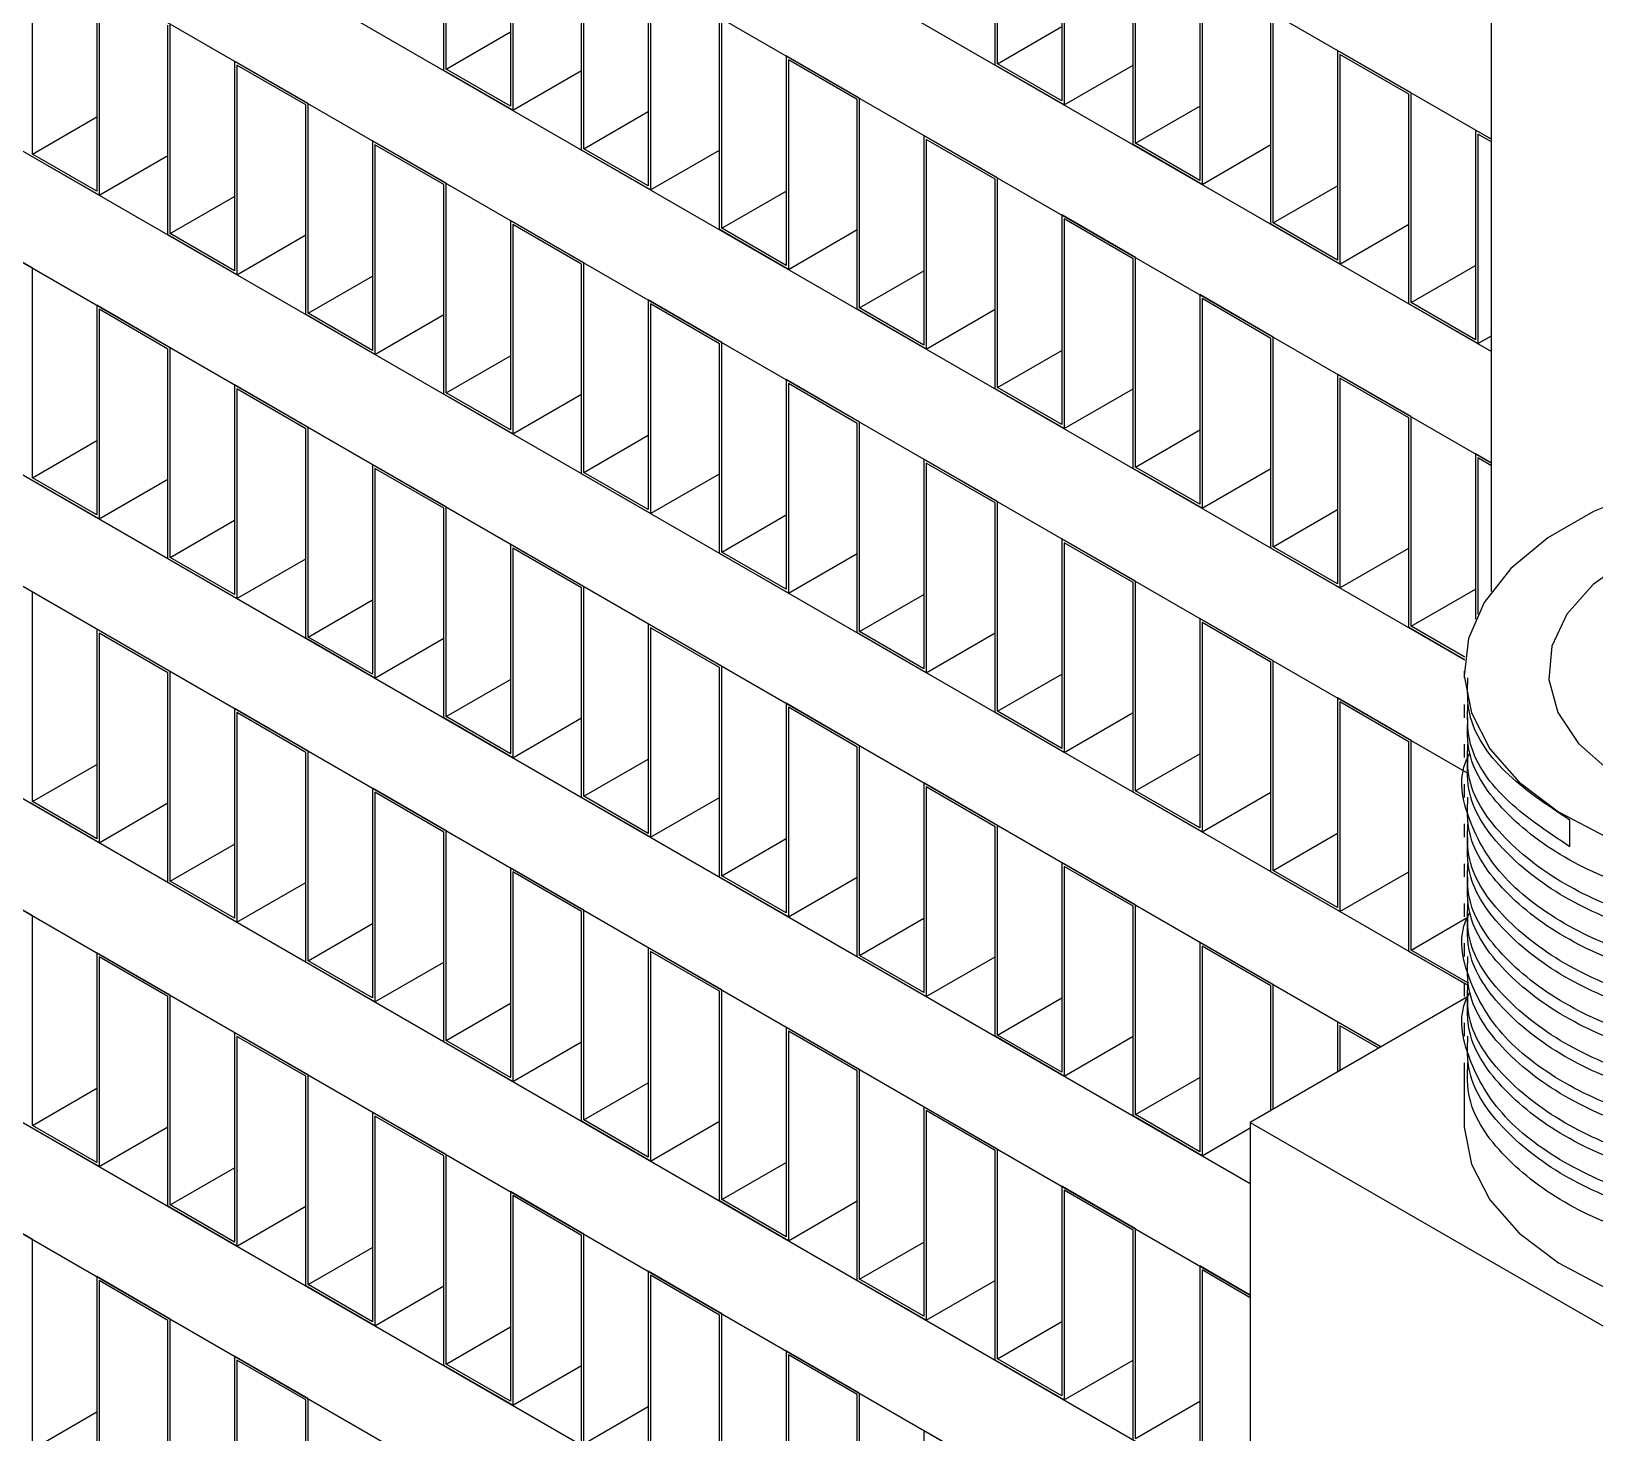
# Model space of a CAD drawing. Header units: millimetres. Extents: x -8604 to -3995, y 3123 to 6155.
# Drawn here: x -6694.36 to -6646.25, y 4887.25 to 4930.37 of the extents above; entities that cross this region are included whole.
import ezdxf

# ---------------------------------------------------------------- set-up
doc = ezdxf.new("R2010")
doc.units = ezdxf.units.MM

msp = doc.modelspace()

# ---------------------------------------------------------------- linework, layer by layer
at = {"color": 7, "linetype": 'Continuous', "lineweight": 25}
for p, q in [((-6930.856, 5089.509), (-6649.428, 4927.044)), ((-6930.856, 5082.977), (-6649.428, 4920.512)), ((-6930.856, 5079.547), (-6649.428, 4917.082)), ((-6930.856, 5073.015), (-6650.258, 4911.029)), ((-6930.856, 5069.586), (-6650.173, 4907.551)), ((-6930.856, 5063.053), (-6650.2, 4901.034)), ((-6930.856, 5059.624), (-6652.826, 4899.121)), ((-6930.856, 5053.092), (-6656.852, 4894.912)), ((-6930.856, 5049.662), (-6656.852, 4891.483)), ((-6930.856, 5043.13), (-6656.852, 4884.951)), ((-6930.856, 5039.7), (-6656.852, 4881.521)), ((-6930.856, 5033.168), (-6649.428, 4870.703)), ((-6930.856, 5029.738), (-6649.428, 4867.273)), ((-6649.428, 4913.133), (-6649.428, 4969.752)), ((-6664.63, 4929.37), (-6664.63, 4935.82)), ((-6681.672, 4929.164), (-6681.672, 4935.615)), ((-6681.601, 4929.205), (-6681.601, 4935.656)), ((-6664.701, 4929.329), (-6664.701, 4935.78)), ((-6679.621, 4934.513), (-6679.621, 4928.062)), ((-6679.55, 4934.39), (-6679.55, 4927.939)), ((-6662.65, 4934.677), (-6662.65, 4928.227)), ((-6662.58, 4934.555), (-6662.58, 4928.104)), ((-6694.329, 4926.591), (-6694.329, 4933.041)), ((-6677.429, 4926.715), (-6677.429, 4933.165)), ((-6677.358, 4926.756), (-6677.358, 4933.206)), ((-6660.458, 4926.88), (-6660.458, 4933.33)), ((-6660.388, 4926.921), (-6660.388, 4933.371)), ((-6675.378, 4932.063), (-6675.378, 4925.613)), ((-6658.408, 4932.228), (-6658.408, 4925.778)), ((-6658.337, 4932.106), (-6658.337, 4925.655)), ((-6692.349, 4931.898), (-6692.349, 4925.448)), ((-6692.278, 4931.776), (-6692.278, 4925.325)), ((-6675.308, 4931.941), (-6675.308, 4925.49)), ((-6690.157, 4924.101), (-6690.157, 4930.551)), ((-6690.086, 4924.141), (-6690.086, 4930.592)), ((-6673.186, 4924.266), (-6673.186, 4930.716)), ((-6673.116, 4924.306), (-6673.116, 4930.757)), ((-6664.63, 4929.37), (-6662.65, 4930.513)), ((-6656.216, 4924.43), (-6656.216, 4930.881)), ((-6656.145, 4924.471), (-6656.145, 4930.922)), ((-6681.601, 4929.205), (-6679.621, 4930.348)), ((-6671.136, 4929.614), (-6671.136, 4923.163)), ((-6668.873, 4928.308), (-6671.136, 4929.614)), ((-6654.165, 4929.779), (-6654.165, 4923.328)), ((-6651.902, 4928.473), (-6654.165, 4929.779)), ((-6651.973, 4928.432), (-6654.094, 4929.657)), ((-6654.094, 4929.657), (-6654.094, 4923.206)), ((-6688.106, 4929.449), (-6688.106, 4922.999)), ((-6685.844, 4928.143), (-6688.106, 4929.449)), ((-6685.914, 4928.102), (-6688.036, 4929.327)), ((-6688.036, 4929.327), (-6688.036, 4922.876)), ((-6679.55, 4927.939), (-6681.672, 4929.164)), ((-6679.621, 4928.062), (-6681.601, 4929.205)), ((-6679.55, 4927.939), (-6677.429, 4929.164)), ((-6668.944, 4928.267), (-6671.065, 4929.492)), ((-6671.065, 4929.492), (-6671.065, 4923.041)), ((-6662.58, 4928.104), (-6664.701, 4929.329)), ((-6662.65, 4928.227), (-6664.63, 4929.37)), ((-6662.58, 4928.104), (-6660.458, 4929.329)), ((-6685.844, 4921.692), (-6685.844, 4928.143)), ((-6668.944, 4921.816), (-6668.944, 4928.267)), ((-6668.873, 4921.857), (-6668.873, 4928.308)), ((-6651.973, 4921.981), (-6651.973, 4928.432)), ((-6651.902, 4922.022), (-6651.902, 4928.473)), ((-6694.329, 4926.591), (-6692.349, 4927.734)), ((-6685.914, 4921.651), (-6685.914, 4928.102)), ((-6677.358, 4926.756), (-6675.378, 4927.899)), ((-6660.388, 4926.921), (-6658.408, 4928.063)), ((-6666.893, 4927.165), (-6666.893, 4920.714)), ((-6664.63, 4925.859), (-6666.893, 4927.165)), ((-6649.923, 4927.33), (-6649.923, 4920.879)), ((-6649.428, 4927.044), (-6649.923, 4927.33)), ((-6649.428, 4926.962), (-6649.852, 4927.207)), ((-6649.852, 4927.207), (-6649.852, 4920.757)), ((-6683.864, 4927), (-6683.864, 4920.549)), ((-6681.601, 4925.694), (-6683.864, 4927)), ((-6681.672, 4925.653), (-6683.793, 4926.878)), ((-6683.793, 4926.878), (-6683.793, 4920.427)), ((-6675.308, 4925.49), (-6677.429, 4926.715)), ((-6675.378, 4925.613), (-6677.358, 4926.756)), ((-6675.308, 4925.49), (-6673.186, 4926.715)), ((-6664.701, 4925.818), (-6666.822, 4927.042)), ((-6666.822, 4927.042), (-6666.822, 4920.592)), ((-6658.337, 4925.655), (-6660.458, 4926.88)), ((-6658.408, 4925.778), (-6660.388, 4926.921)), ((-6658.337, 4925.655), (-6656.216, 4926.88)), ((-6692.278, 4925.325), (-6694.4, 4926.55)), ((-6692.349, 4925.448), (-6694.329, 4926.591)), ((-6692.278, 4925.325), (-6690.157, 4926.55)), ((-6664.701, 4919.367), (-6664.701, 4925.818)), ((-6664.63, 4919.408), (-6664.63, 4925.859)), ((-6690.086, 4924.141), (-6688.106, 4925.284)), ((-6681.672, 4919.202), (-6681.672, 4925.653)), ((-6681.601, 4919.243), (-6681.601, 4925.694)), ((-6673.116, 4924.306), (-6671.136, 4925.449)), ((-6656.145, 4924.471), (-6654.165, 4925.614)), ((-6694.329, 4923.08), (-6696.592, 4924.386)), ((-6679.621, 4924.551), (-6679.621, 4918.1)), ((-6677.358, 4923.244), (-6679.621, 4924.551)), ((-6677.429, 4923.204), (-6679.55, 4924.428)), ((-6679.55, 4924.428), (-6679.55, 4917.978)), ((-6671.065, 4923.041), (-6673.186, 4924.266)), ((-6671.136, 4923.163), (-6673.116, 4924.306)), ((-6671.065, 4923.041), (-6668.944, 4924.266)), ((-6662.65, 4924.716), (-6662.65, 4918.265)), ((-6660.388, 4923.409), (-6662.65, 4924.716)), ((-6660.458, 4923.369), (-6662.58, 4924.593)), ((-6662.58, 4924.593), (-6662.58, 4918.143)), ((-6654.094, 4923.206), (-6656.216, 4924.43)), ((-6654.165, 4923.328), (-6656.145, 4924.471)), ((-6654.094, 4923.206), (-6651.973, 4924.43)), ((-6688.036, 4922.876), (-6690.157, 4924.101)), ((-6688.106, 4922.999), (-6690.086, 4924.141)), ((-6688.036, 4922.876), (-6685.914, 4924.101)), ((-6660.458, 4916.918), (-6660.458, 4923.369)), ((-6660.388, 4916.959), (-6660.388, 4923.409)), ((-6694.329, 4916.629), (-6694.329, 4923.08)), ((-6685.844, 4921.692), (-6683.864, 4922.835)), ((-6677.429, 4916.753), (-6677.429, 4923.204)), ((-6677.358, 4916.794), (-6677.358, 4923.244)), ((-6668.873, 4921.857), (-6666.893, 4923)), ((-6651.902, 4922.022), (-6649.923, 4923.165)), ((-6692.349, 4921.937), (-6692.349, 4915.486)), ((-6690.086, 4920.63), (-6692.349, 4921.937)), ((-6675.378, 4922.102), (-6675.378, 4915.651)), ((-6673.116, 4920.795), (-6675.378, 4922.102)), ((-6673.186, 4920.754), (-6675.308, 4921.979)), ((-6675.308, 4921.979), (-6675.308, 4915.528)), ((-6666.893, 4920.714), (-6668.873, 4921.857)), ((-6658.408, 4922.266), (-6658.408, 4915.816)), ((-6656.145, 4920.96), (-6658.408, 4922.266)), ((-6656.216, 4920.919), (-6658.337, 4922.144)), ((-6658.337, 4922.144), (-6658.337, 4915.693)), ((-6649.852, 4920.757), (-6651.973, 4921.981)), ((-6649.923, 4920.879), (-6651.902, 4922.022)), ((-6690.157, 4920.59), (-6692.278, 4921.814)), ((-6692.278, 4921.814), (-6692.278, 4915.363)), ((-6683.793, 4920.427), (-6685.914, 4921.651)), ((-6683.864, 4920.549), (-6685.844, 4921.692)), ((-6683.793, 4920.427), (-6681.672, 4921.651)), ((-6666.822, 4920.592), (-6668.944, 4921.816)), ((-6666.822, 4920.592), (-6664.701, 4921.816)), ((-6656.216, 4914.469), (-6656.216, 4920.919)), ((-6656.145, 4914.51), (-6656.145, 4920.96)), ((-6649.852, 4920.757), (-6649.428, 4921.002)), ((-6690.157, 4914.139), (-6690.157, 4920.59)), ((-6690.086, 4914.18), (-6690.086, 4920.63)), ((-6673.186, 4914.304), (-6673.186, 4920.754)), ((-6673.116, 4914.345), (-6673.116, 4920.795)), ((-6664.63, 4919.408), (-6662.65, 4920.551)), ((-6681.601, 4919.243), (-6679.621, 4920.386)), ((-6688.106, 4919.487), (-6688.106, 4913.037)), ((-6685.844, 4918.181), (-6688.106, 4919.487)), ((-6671.136, 4919.652), (-6671.136, 4913.202)), ((-6668.873, 4918.346), (-6671.136, 4919.652)), ((-6668.944, 4918.305), (-6671.065, 4919.53)), ((-6671.065, 4919.53), (-6671.065, 4913.079)), ((-6654.165, 4919.817), (-6654.165, 4913.367)), ((-6651.902, 4918.511), (-6654.165, 4919.817)), ((-6651.973, 4918.47), (-6654.094, 4919.695)), ((-6654.094, 4919.695), (-6654.094, 4913.244)), ((-6685.914, 4918.14), (-6688.036, 4919.365)), ((-6688.036, 4919.365), (-6688.036, 4912.914)), ((-6679.55, 4917.978), (-6681.672, 4919.202)), ((-6679.621, 4918.1), (-6681.601, 4919.243)), ((-6679.55, 4917.978), (-6677.429, 4919.202)), ((-6662.58, 4918.143), (-6664.701, 4919.367)), ((-6662.65, 4918.265), (-6664.63, 4919.408)), ((-6662.58, 4918.143), (-6660.458, 4919.367)), ((-6651.902, 4912.06), (-6651.902, 4918.511)), ((-6685.914, 4911.69), (-6685.914, 4918.14)), ((-6685.844, 4911.73), (-6685.844, 4918.181)), ((-6668.944, 4911.855), (-6668.944, 4918.305)), ((-6668.873, 4911.895), (-6668.873, 4918.346)), ((-6660.388, 4916.959), (-6658.408, 4918.102)), ((-6651.973, 4912.019), (-6651.973, 4918.47)), ((-6694.329, 4916.629), (-6692.349, 4917.772)), ((-6677.358, 4916.794), (-6675.378, 4917.937)), ((-6666.893, 4917.203), (-6666.893, 4910.752)), ((-6664.63, 4915.897), (-6666.893, 4917.203)), ((-6664.701, 4915.856), (-6666.822, 4917.081)), ((-6666.822, 4917.081), (-6666.822, 4910.63)), ((-6649.923, 4917.368), (-6649.923, 4912.279)), ((-6649.428, 4917.082), (-6649.923, 4917.368)), ((-6649.428, 4917.001), (-6649.852, 4917.246)), ((-6649.852, 4917.246), (-6649.852, 4912.429)), ((-6692.278, 4915.363), (-6694.4, 4916.588)), ((-6692.349, 4915.486), (-6694.329, 4916.629)), ((-6692.278, 4915.363), (-6690.157, 4916.588)), ((-6683.864, 4917.038), (-6683.864, 4910.588)), ((-6681.601, 4915.732), (-6683.864, 4917.038)), ((-6681.672, 4915.691), (-6683.793, 4916.916)), ((-6683.793, 4916.916), (-6683.793, 4910.465)), ((-6675.308, 4915.528), (-6677.429, 4916.753)), ((-6675.378, 4915.651), (-6677.358, 4916.794)), ((-6675.308, 4915.528), (-6673.186, 4916.753)), ((-6658.337, 4915.693), (-6660.458, 4916.918)), ((-6658.408, 4915.816), (-6660.388, 4916.959)), ((-6658.337, 4915.693), (-6656.216, 4916.918)), ((-6681.672, 4909.24), (-6681.672, 4915.691)), ((-6681.601, 4909.281), (-6681.601, 4915.732)), ((-6664.701, 4909.405), (-6664.701, 4915.856)), ((-6664.63, 4909.446), (-6664.63, 4915.897)), ((-6656.145, 4914.51), (-6654.165, 4915.652)), ((-6690.086, 4914.18), (-6688.106, 4915.323)), ((-6673.116, 4914.345), (-6671.136, 4915.488)), ((-6662.65, 4914.754), (-6662.65, 4908.303)), ((-6660.388, 4913.448), (-6662.65, 4914.754)), ((-6694.329, 4913.118), (-6696.592, 4914.424)), ((-6688.106, 4913.037), (-6690.086, 4914.18)), ((-6679.621, 4914.589), (-6679.621, 4908.138)), ((-6677.358, 4913.283), (-6679.621, 4914.589)), ((-6677.429, 4913.242), (-6679.55, 4914.466)), ((-6679.55, 4914.466), (-6679.55, 4908.016)), ((-6671.065, 4913.079), (-6673.186, 4914.304)), ((-6671.136, 4913.202), (-6673.116, 4914.345)), ((-6671.065, 4913.079), (-6668.944, 4914.304)), ((-6660.458, 4913.407), (-6662.58, 4914.631)), ((-6662.58, 4914.631), (-6662.58, 4908.181)), ((-6654.094, 4913.244), (-6656.216, 4914.469)), ((-6654.165, 4913.367), (-6656.145, 4914.51)), ((-6654.094, 4913.244), (-6651.973, 4914.469)), ((-6688.036, 4912.914), (-6690.157, 4914.139)), ((-6688.036, 4912.914), (-6685.914, 4914.139)), ((-6677.429, 4906.791), (-6677.429, 4913.242)), ((-6677.358, 4906.832), (-6677.358, 4913.283)), ((-6660.458, 4906.956), (-6660.458, 4913.407)), ((-6660.388, 4906.997), (-6660.388, 4913.448)), ((-6651.902, 4912.06), (-6649.923, 4913.203)), ((-6694.329, 4906.667), (-6694.329, 4913.118)), ((-6685.844, 4911.73), (-6683.864, 4912.873)), ((-6668.873, 4911.895), (-6666.893, 4913.038)), ((-6658.408, 4912.305), (-6658.408, 4905.854)), ((-6656.145, 4910.998), (-6658.408, 4912.305)), ((-6692.349, 4911.975), (-6692.349, 4905.524)), ((-6690.086, 4910.669), (-6692.349, 4911.975)), ((-6690.157, 4910.628), (-6692.278, 4911.852)), ((-6692.278, 4911.852), (-6692.278, 4905.402)), ((-6675.378, 4912.14), (-6675.378, 4905.689)), ((-6673.116, 4910.833), (-6675.378, 4912.14)), ((-6673.186, 4910.793), (-6675.308, 4912.017)), ((-6675.308, 4912.017), (-6675.308, 4905.567)), ((-6666.822, 4910.63), (-6668.944, 4911.855)), ((-6666.893, 4910.752), (-6668.873, 4911.895)), ((-6666.822, 4910.63), (-6664.701, 4911.855)), ((-6656.216, 4910.958), (-6658.337, 4912.182)), ((-6658.337, 4912.182), (-6658.337, 4905.731)), ((-6650.258, 4911.029), (-6651.973, 4912.019)), ((-6650.25, 4911.106), (-6651.902, 4912.06)), ((-6683.793, 4910.465), (-6685.914, 4911.69)), ((-6683.864, 4910.588), (-6685.844, 4911.73)), ((-6683.793, 4910.465), (-6681.672, 4911.69)), ((-6673.186, 4904.342), (-6673.186, 4910.793)), ((-6673.116, 4904.383), (-6673.116, 4910.833)), ((-6656.216, 4904.507), (-6656.216, 4910.958)), ((-6656.145, 4904.548), (-6656.145, 4910.998)), ((-6690.157, 4904.177), (-6690.157, 4910.628)), ((-6690.086, 4904.218), (-6690.086, 4910.669)), ((-6681.601, 4909.281), (-6679.621, 4910.424)), ((-6664.63, 4909.446), (-6662.65, 4910.589)), ((-6650.275, 4910.678), (-6650.275, 4910.472)), ((-6654.165, 4909.855), (-6654.165, 4903.405)), ((-6651.902, 4908.549), (-6654.165, 4909.855)), ((-6688.106, 4909.526), (-6688.106, 4903.075)), ((-6685.844, 4908.219), (-6688.106, 4909.526)), ((-6685.914, 4908.179), (-6688.036, 4909.403)), ((-6688.036, 4909.403), (-6688.036, 4902.952)), ((-6671.136, 4909.691), (-6671.136, 4903.24)), ((-6668.873, 4908.384), (-6671.136, 4909.691)), ((-6668.944, 4908.343), (-6671.065, 4909.568)), ((-6671.065, 4909.568), (-6671.065, 4903.117)), ((-6662.58, 4908.181), (-6664.701, 4909.405)), ((-6662.65, 4908.303), (-6664.63, 4909.446)), ((-6662.58, 4908.181), (-6660.458, 4909.405)), ((-6651.973, 4908.508), (-6654.094, 4909.733)), ((-6654.094, 4909.733), (-6654.094, 4903.282)), ((-6650.275, 4909.655), (-6650.275, 4909.247)), ((-6679.55, 4908.016), (-6681.672, 4909.24)), ((-6679.621, 4908.138), (-6681.601, 4909.281)), ((-6679.55, 4908.016), (-6677.429, 4909.24)), ((-6668.873, 4901.934), (-6668.873, 4908.384)), ((-6651.973, 4902.058), (-6651.973, 4908.508)), ((-6651.902, 4902.098), (-6651.902, 4908.549)), ((-6650.275, 4908.431), (-6650.275, 4908.022)), ((-6685.914, 4901.728), (-6685.914, 4908.179)), ((-6685.844, 4901.769), (-6685.844, 4908.219)), ((-6677.358, 4906.832), (-6675.378, 4907.975)), ((-6668.944, 4901.893), (-6668.944, 4908.343)), ((-6660.388, 4906.997), (-6658.408, 4908.14)), ((-6694.329, 4906.667), (-6692.349, 4907.81)), ((-6683.864, 4907.076), (-6683.864, 4900.626)), ((-6681.601, 4905.77), (-6683.864, 4907.076)), ((-6681.672, 4905.729), (-6683.793, 4906.954)), ((-6683.793, 4906.954), (-6683.793, 4900.503)), ((-6666.893, 4907.241), (-6666.893, 4900.791)), ((-6664.63, 4905.935), (-6666.893, 4907.241)), ((-6664.701, 4905.894), (-6666.822, 4907.119)), ((-6666.822, 4907.119), (-6666.822, 4900.668)), ((-6658.337, 4905.731), (-6660.458, 4906.956)), ((-6658.408, 4905.854), (-6660.388, 4906.997)), ((-6658.337, 4905.731), (-6656.216, 4906.956)), ((-6650.275, 4907.206), (-6650.275, 4906.797)), ((-6692.278, 4905.402), (-6694.4, 4906.626)), ((-6692.349, 4905.524), (-6694.329, 4906.667)), ((-6692.278, 4905.402), (-6690.157, 4906.626)), ((-6675.308, 4905.567), (-6677.429, 4906.791)), ((-6675.378, 4905.689), (-6677.358, 4906.832)), ((-6675.308, 4905.567), (-6673.186, 4906.791)), ((-6650.275, 4905.981), (-6650.275, 4905.573)), ((-6647.023, 4905.277), (-6647.023, 4906.094)), ((-6681.672, 4899.279), (-6681.672, 4905.729)), ((-6681.601, 4899.319), (-6681.601, 4905.77)), ((-6673.116, 4904.383), (-6671.136, 4905.526)), ((-6664.701, 4899.444), (-6664.701, 4905.894)), ((-6664.63, 4899.484), (-6664.63, 4905.935)), ((-6656.145, 4904.548), (-6654.165, 4905.691)), ((-6690.086, 4904.218), (-6688.106, 4905.361)), ((-6679.621, 4904.627), (-6679.621, 4898.176)), ((-6677.358, 4903.321), (-6679.621, 4904.627)), ((-6662.65, 4904.792), (-6662.65, 4898.341)), ((-6660.388, 4903.486), (-6662.65, 4904.792)), ((-6660.458, 4903.445), (-6662.58, 4904.67)), ((-6662.58, 4904.67), (-6662.58, 4898.219)), ((-6654.165, 4903.405), (-6656.145, 4904.548)), ((-6650.275, 4904.756), (-6650.275, 4904.348)), ((-6694.329, 4903.156), (-6696.592, 4904.462)), ((-6688.036, 4902.952), (-6690.157, 4904.177)), ((-6688.106, 4903.075), (-6690.086, 4904.218)), ((-6688.036, 4902.952), (-6685.914, 4904.177)), ((-6677.429, 4903.28), (-6679.55, 4904.505)), ((-6679.55, 4904.505), (-6679.55, 4898.054)), ((-6671.065, 4903.117), (-6673.186, 4904.342)), ((-6671.136, 4903.24), (-6673.116, 4904.383)), ((-6671.065, 4903.117), (-6668.944, 4904.342)), ((-6654.094, 4903.282), (-6656.216, 4904.507)), ((-6654.094, 4903.282), (-6651.973, 4904.507)), ((-6694.329, 4896.705), (-6694.329, 4903.156)), ((-6677.429, 4896.829), (-6677.429, 4903.28)), ((-6677.358, 4896.87), (-6677.358, 4903.321)), ((-6660.458, 4896.994), (-6660.458, 4903.445)), ((-6660.388, 4897.035), (-6660.388, 4903.486)), ((-6651.902, 4902.098), (-6650.173, 4903.097)), ((-6650.275, 4903.531), (-6650.275, 4903.123)), ((-6685.844, 4901.769), (-6683.864, 4902.912)), ((-6668.873, 4901.934), (-6666.893, 4903.077)), ((-6675.378, 4902.178), (-6675.378, 4895.727)), ((-6673.116, 4900.872), (-6675.378, 4902.178)), ((-6658.408, 4902.343), (-6658.408, 4895.892)), ((-6656.145, 4901.037), (-6658.408, 4902.343)), ((-6656.216, 4900.996), (-6658.337, 4902.22)), ((-6658.337, 4902.22), (-6658.337, 4895.77)), ((-6650.275, 4902.307), (-6650.275, 4901.898)), ((-6692.349, 4902.013), (-6692.349, 4895.562)), ((-6690.086, 4900.707), (-6692.349, 4902.013)), ((-6690.157, 4900.666), (-6692.278, 4901.891)), ((-6692.278, 4901.891), (-6692.278, 4895.44)), ((-6683.793, 4900.503), (-6685.914, 4901.728)), ((-6683.864, 4900.626), (-6685.844, 4901.769)), ((-6683.793, 4900.503), (-6681.672, 4901.728)), ((-6673.186, 4900.831), (-6675.308, 4902.055)), ((-6675.308, 4902.055), (-6675.308, 4895.605)), ((-6666.822, 4900.668), (-6668.944, 4901.893)), ((-6666.893, 4900.791), (-6668.873, 4901.934)), ((-6666.822, 4900.668), (-6664.701, 4901.893)), ((-6650.2, 4901.034), (-6651.973, 4902.058)), ((-6650.156, 4901.09), (-6651.902, 4902.098)), ((-6690.086, 4894.256), (-6690.086, 4900.707)), ((-6673.186, 4894.38), (-6673.186, 4900.831)), ((-6673.116, 4894.421), (-6673.116, 4900.872)), ((-6656.216, 4897.164), (-6656.216, 4900.996)), ((-6656.145, 4897.205), (-6656.145, 4901.037)), ((-6650.275, 4901.082), (-6650.275, 4900.673)), ((-6690.157, 4894.215), (-6690.157, 4900.666)), ((-6681.601, 4899.319), (-6679.621, 4900.462)), ((-6664.63, 4899.484), (-6662.65, 4900.627)), ((-6650.169, 4900.655), (-6656.852, 4896.797)), ((-6671.136, 4899.729), (-6671.136, 4893.278)), ((-6668.873, 4898.422), (-6671.136, 4899.729)), ((-6654.165, 4899.894), (-6654.165, 4898.348)), ((-6652.826, 4899.121), (-6654.165, 4899.894)), ((-6652.897, 4899.08), (-6654.094, 4899.771)), ((-6654.094, 4899.771), (-6654.094, 4898.389)), ((-6650.275, 4899.857), (-6650.275, 4899.449)), ((-6688.106, 4899.564), (-6688.106, 4893.113)), ((-6685.844, 4898.258), (-6688.106, 4899.564)), ((-6685.914, 4898.217), (-6688.036, 4899.441)), ((-6688.036, 4899.441), (-6688.036, 4892.991)), ((-6679.55, 4898.054), (-6681.672, 4899.279)), ((-6679.621, 4898.176), (-6681.601, 4899.319)), ((-6679.55, 4898.054), (-6677.429, 4899.279)), ((-6668.944, 4898.382), (-6671.065, 4899.606)), ((-6671.065, 4899.606), (-6671.065, 4893.156)), ((-6662.58, 4898.219), (-6664.701, 4899.444)), ((-6662.65, 4898.341), (-6664.63, 4899.484)), ((-6662.58, 4898.219), (-6660.458, 4899.444)), ((-6668.944, 4891.931), (-6668.944, 4898.382)), ((-6668.873, 4891.972), (-6668.873, 4898.422)), ((-6650.275, 4898.632), (-6650.275, 4896.797)), ((-6694.329, 4896.705), (-6692.349, 4897.848)), ((-6685.914, 4891.766), (-6685.914, 4898.217)), ((-6685.844, 4891.807), (-6685.844, 4898.258)), ((-6677.358, 4896.87), (-6675.378, 4898.013)), ((-6660.388, 4897.035), (-6658.408, 4898.178)), ((-6683.864, 4897.115), (-6683.864, 4890.664)), ((-6681.601, 4895.808), (-6683.864, 4897.115)), ((-6681.672, 4895.767), (-6683.793, 4896.992)), ((-6683.793, 4896.992), (-6683.793, 4890.541)), ((-6675.378, 4895.727), (-6677.358, 4896.87)), ((-6666.893, 4897.279), (-6666.893, 4890.829)), ((-6664.63, 4895.973), (-6666.893, 4897.279)), ((-6664.701, 4895.932), (-6666.822, 4897.157)), ((-6666.822, 4897.157), (-6666.822, 4890.706)), ((-6658.337, 4895.77), (-6660.458, 4896.994)), ((-6658.408, 4895.892), (-6660.388, 4897.035)), ((-6692.278, 4895.44), (-6694.4, 4896.664)), ((-6692.349, 4895.562), (-6694.329, 4896.705)), ((-6692.278, 4895.44), (-6690.157, 4896.664)), ((-6675.308, 4895.605), (-6677.429, 4896.829)), ((-6675.308, 4895.605), (-6673.186, 4896.829)), ((-6658.337, 4895.77), (-6656.852, 4896.627)), ((-6656.852, 4896.797), (-6656.852, 4876.383)), ((-6656.852, 4896.797), (-6639.175, 4886.592)), ((-6664.701, 4889.482), (-6664.701, 4895.932)), ((-6664.63, 4889.523), (-6664.63, 4895.973)), ((-6690.086, 4894.256), (-6688.106, 4895.399)), ((-6681.672, 4889.317), (-6681.672, 4895.767)), ((-6681.601, 4889.358), (-6681.601, 4895.808)), ((-6673.116, 4894.421), (-6671.136, 4895.564)), ((-6694.329, 4893.194), (-6696.592, 4894.5)), ((-6679.621, 4894.665), (-6679.621, 4888.215)), ((-6677.358, 4893.359), (-6679.621, 4894.665)), ((-6677.429, 4893.318), (-6679.55, 4894.543)), ((-6679.55, 4894.543), (-6679.55, 4888.092)), ((-6662.65, 4894.83), (-6662.65, 4888.38)), ((-6660.388, 4893.524), (-6662.65, 4894.83)), ((-6660.458, 4893.483), (-6662.58, 4894.708)), ((-6662.58, 4894.708), (-6662.58, 4888.257)), ((-6688.036, 4892.991), (-6690.157, 4894.215)), ((-6688.106, 4893.113), (-6690.086, 4894.256)), ((-6688.036, 4892.991), (-6685.914, 4894.215)), ((-6671.065, 4893.156), (-6673.186, 4894.38)), ((-6671.136, 4893.278), (-6673.116, 4894.421)), ((-6671.065, 4893.156), (-6668.944, 4894.38)), ((-6660.458, 4887.032), (-6660.458, 4893.483)), ((-6660.388, 4887.073), (-6660.388, 4893.524)), ((-6694.329, 4886.744), (-6694.329, 4893.194)), ((-6677.429, 4886.868), (-6677.429, 4893.318)), ((-6677.358, 4886.908), (-6677.358, 4893.359)), ((-6668.873, 4891.972), (-6666.893, 4893.115)), ((-6685.844, 4891.807), (-6683.864, 4892.95)), ((-6692.349, 4892.051), (-6692.349, 4885.601)), ((-6690.086, 4890.745), (-6692.349, 4892.051)), ((-6675.378, 4892.216), (-6675.378, 4885.765)), ((-6673.116, 4890.91), (-6675.378, 4892.216)), ((-6673.186, 4890.869), (-6675.308, 4892.094)), ((-6675.308, 4892.094), (-6675.308, 4885.643)), ((-6658.408, 4892.381), (-6658.408, 4885.93)), ((-6656.852, 4891.483), (-6658.408, 4892.381)), ((-6656.852, 4891.401), (-6658.337, 4892.259)), ((-6658.337, 4892.259), (-6658.337, 4885.808)), ((-6690.157, 4890.704), (-6692.278, 4891.929)), ((-6692.278, 4891.929), (-6692.278, 4885.478)), ((-6683.793, 4890.541), (-6685.914, 4891.766)), ((-6683.864, 4890.664), (-6685.844, 4891.807)), ((-6683.793, 4890.541), (-6681.672, 4891.766)), ((-6666.822, 4890.706), (-6668.944, 4891.931)), ((-6666.893, 4890.829), (-6668.873, 4891.972)), ((-6666.822, 4890.706), (-6664.701, 4891.931)), ((-6690.157, 4884.253), (-6690.157, 4890.704)), ((-6690.086, 4884.294), (-6690.086, 4890.745)), ((-6673.186, 4884.418), (-6673.186, 4890.869)), ((-6673.116, 4884.459), (-6673.116, 4890.91)), ((-6664.63, 4889.523), (-6662.65, 4890.666)), ((-6681.601, 4889.358), (-6679.621, 4890.501)), ((-6671.136, 4889.767), (-6671.136, 4883.316)), ((-6668.873, 4888.461), (-6671.136, 4889.767)), ((-6668.944, 4888.42), (-6671.065, 4889.644)), ((-6671.065, 4889.644), (-6671.065, 4883.194)), ((-6688.106, 4889.602), (-6688.106, 4883.151)), ((-6685.844, 4888.296), (-6688.106, 4889.602)), ((-6685.914, 4888.255), (-6688.036, 4889.48)), ((-6688.036, 4889.48), (-6688.036, 4883.029)), ((-6679.55, 4888.092), (-6681.672, 4889.317)), ((-6679.621, 4888.215), (-6681.601, 4889.358)), ((-6679.55, 4888.092), (-6677.429, 4889.317)), ((-6662.58, 4888.257), (-6664.701, 4889.482)), ((-6662.65, 4888.38), (-6664.63, 4889.523)), ((-6662.58, 4888.257), (-6660.458, 4889.482)), ((-6685.914, 4881.804), (-6685.914, 4888.255)), ((-6685.844, 4881.845), (-6685.844, 4888.296)), ((-6668.944, 4881.969), (-6668.944, 4888.42)), ((-6668.873, 4882.01), (-6668.873, 4888.461)), ((-6660.388, 4887.073), (-6658.408, 4888.216)), ((-6694.329, 4886.744), (-6692.349, 4887.887)), ((-6677.358, 4886.908), (-6675.378, 4888.051)), ((-6666.893, 4887.318), (-6666.893, 4880.867)), ((-6664.63, 4886.011), (-6666.893, 4887.318))]:
    msp.add_line(p, q, dxfattribs=at)
at = {"color": 7, "linetype": 'Continuous', "lineweight": 25, "flags": 128}
for points in [[(-6644.652, 4916.251), (-6646.288, 4915.597), (-6647.695, 4914.785), (-6648.829, 4913.84), (-6649.652, 4912.794), (-6650.138, 4911.68), (-6650.272, 4910.534), (-6650.049, 4909.393), (-6649.477, 4908.292), (-6648.573, 4907.269), (-6647.368, 4906.355), (-6645.899, 4905.58)], [(-6645.185, 4914.148), (-6646.303, 4913.351), (-6647.11, 4912.436), (-6647.57, 4911.446), (-6647.663, 4910.421), (-6647.385, 4909.408), (-6646.748, 4908.45), (-6645.78, 4907.59)], [(-6650.275, 4896.797), (-6650.272, 4896.653), (-6650.049, 4895.511), (-6649.477, 4894.411), (-6648.573, 4893.388), (-6647.368, 4892.474), (-6645.899, 4891.699), (-6644.214, 4891.087), (-6642.367, 4890.66), (-6640.417, 4890.429), (-6638.428, 4890.403), (-6636.462, 4890.583), (-6634.584, 4890.963), (-6632.853, 4891.53), (-6631.326, 4892.266)]]:
    msp.add_lwpolyline(points, dxfattribs=at)
at = {"color": 7, "linetype": 'Continuous', "lineweight": 25}
for points, knots in [([(-6647.023, 4906.094), (-6647.735, 4906.57), (-6649.167, 4907.529), (-6650.197, 4909.102), (-6650.167, 4910.105), (-6650.155, 4910.474)], [0, 0, 0, 0, 0.38396, 0.773194, 1, 1, 1, 1]), ([(-6628.087, 4909.858), (-6628.083, 4909.841), (-6627.917, 4909.169), (-6628.518, 4907.804), (-6629.939, 4905.994), (-6632.32, 4904.52), (-6635.288, 4903.513), (-6638.532, 4903.076), (-6641.73, 4903.189), (-6644.634, 4903.779), (-6647.204, 4904.841), (-6649.132, 4906.323), (-6650.202, 4907.875), (-6650.168, 4908.879), (-6650.155, 4909.249)], [0, 0, 0, 0, 0.002522, 0.0986, 0.195879, 0.291004, 0.388102, 0.4846, 0.572295, 0.661863, 0.75001, 0.845996, 0.943301, 1, 1, 1, 1]), ([(-6628.179, 4909.421), (-6628.138, 4909.278), (-6627.913, 4908.48), (-6628.497, 4906.988), (-6629.944, 4905.177), (-6632.319, 4903.704), (-6635.288, 4902.696), (-6638.532, 4902.26), (-6641.73, 4902.372), (-6644.634, 4902.962), (-6647.204, 4904.024), (-6649.132, 4905.507), (-6650.202, 4907.058), (-6650.168, 4908.063), (-6650.155, 4908.433)], [0, 0, 0, 0, 0.020661, 0.114993, 0.210502, 0.303897, 0.39923, 0.493972, 0.580073, 0.668012, 0.754556, 0.848797, 0.944332, 1, 1, 1, 1]), ([(-6647.023, 4905.277), (-6647.735, 4905.754), (-6649.167, 4906.713), (-6650.197, 4908.285), (-6650.167, 4909.288), (-6650.155, 4909.657)], [0, 0, 0, 0, 0.38396, 0.773194, 1, 1, 1, 1]), ([(-6628.087, 4908.634), (-6628.083, 4908.616), (-6627.917, 4907.944), (-6628.518, 4906.579), (-6629.939, 4904.769), (-6632.32, 4903.295), (-6635.288, 4902.288), (-6638.532, 4901.851), (-6641.73, 4901.964), (-6644.634, 4902.554), (-6647.204, 4903.616), (-6649.132, 4905.099), (-6650.202, 4906.65), (-6650.168, 4907.654), (-6650.155, 4908.024)], [0, 0, 0, 0, 0.002522, 0.0986, 0.195879, 0.291004, 0.388102, 0.4846, 0.572295, 0.661863, 0.75001, 0.845996, 0.943301, 1, 1, 1, 1]), ([(-6628.179, 4908.196), (-6628.138, 4908.053), (-6627.913, 4907.255), (-6628.497, 4905.763), (-6629.944, 4903.953), (-6632.319, 4902.479), (-6635.288, 4901.471), (-6638.533, 4901.035), (-6641.729, 4901.147), (-6644.637, 4901.737), (-6647.193, 4902.799), (-6649.177, 4904.284), (-6650.198, 4906.064), (-6650.477, 4907.428), (-6650.132, 4908.082), (-6650.098, 4908.145)], [0, 0, 0, 0, 0.01972, 0.109757, 0.200919, 0.290062, 0.381054, 0.471484, 0.553664, 0.6376, 0.720204, 0.810154, 0.90134, 0.990498, 1, 1, 1, 1]), ([(-6628.087, 4907.409), (-6628.083, 4907.392), (-6627.917, 4906.719), (-6628.518, 4905.354), (-6629.939, 4903.544), (-6632.32, 4902.07), (-6635.288, 4901.063), (-6638.532, 4900.626), (-6641.73, 4900.739), (-6644.634, 4901.329), (-6647.204, 4902.391), (-6649.132, 4903.874), (-6650.202, 4905.425), (-6650.168, 4906.43), (-6650.155, 4906.799)], [0, 0, 0, 0, 0.002522, 0.0986, 0.195879, 0.291004, 0.388102, 0.4846, 0.572295, 0.661863, 0.75001, 0.845996, 0.943301, 1, 1, 1, 1]), ([(-6628.179, 4906.971), (-6628.138, 4906.828), (-6627.913, 4906.03), (-6628.497, 4904.538), (-6629.944, 4902.728), (-6632.319, 4901.254), (-6635.288, 4900.246), (-6638.532, 4899.81), (-6641.73, 4899.923), (-6644.634, 4900.513), (-6647.204, 4901.575), (-6649.132, 4903.057), (-6650.202, 4904.608), (-6650.168, 4905.613), (-6650.155, 4905.983)], [0, 0, 0, 0, 0.020661, 0.114993, 0.210502, 0.303897, 0.39923, 0.493972, 0.580073, 0.668012, 0.754556, 0.848797, 0.944332, 1, 1, 1, 1]), ([(-6628.087, 4906.184), (-6628.083, 4906.167), (-6627.917, 4905.494), (-6628.518, 4904.129), (-6629.939, 4902.32), (-6632.32, 4900.846), (-6635.288, 4899.838), (-6638.532, 4899.402), (-6641.73, 4899.514), (-6644.634, 4900.104), (-6647.204, 4901.167), (-6649.132, 4902.649), (-6650.202, 4904.2), (-6650.168, 4905.205), (-6650.155, 4905.575)], [0, 0, 0, 0, 0.002522, 0.0986, 0.195879, 0.291004, 0.388102, 0.4846, 0.572295, 0.661863, 0.75001, 0.845996, 0.943301, 1, 1, 1, 1]), ([(-6628.179, 4905.746), (-6628.138, 4905.603), (-6627.913, 4904.805), (-6628.497, 4903.314), (-6629.944, 4901.503), (-6632.319, 4900.029), (-6635.288, 4899.022), (-6638.532, 4898.585), (-6641.73, 4898.698), (-6644.634, 4899.288), (-6647.204, 4900.35), (-6649.132, 4901.832), (-6650.202, 4903.384), (-6650.168, 4904.388), (-6650.155, 4904.758)], [0, 0, 0, 0, 0.020661, 0.114993, 0.210502, 0.303897, 0.39923, 0.493972, 0.580073, 0.668012, 0.754556, 0.848797, 0.944332, 1, 1, 1, 1]), ([(-6628.087, 4904.959), (-6628.083, 4904.942), (-6627.917, 4904.27), (-6628.518, 4902.905), (-6629.939, 4901.095), (-6632.32, 4899.621), (-6635.288, 4898.613), (-6638.532, 4898.177), (-6641.73, 4898.29), (-6644.634, 4898.879), (-6647.204, 4899.942), (-6649.132, 4901.424), (-6650.202, 4902.975), (-6650.168, 4903.98), (-6650.155, 4904.35)], [0, 0, 0, 0, 0.002522, 0.0986, 0.195879, 0.291004, 0.388102, 0.4846, 0.572295, 0.661863, 0.75001, 0.845996, 0.943301, 1, 1, 1, 1]), ([(-6628.179, 4904.522), (-6628.138, 4904.378), (-6627.913, 4903.58), (-6628.497, 4902.089), (-6629.944, 4900.278), (-6632.319, 4898.804), (-6635.288, 4897.797), (-6638.532, 4897.36), (-6641.73, 4897.473), (-6644.634, 4898.063), (-6647.204, 4899.125), (-6649.132, 4900.608), (-6650.202, 4902.159), (-6650.168, 4903.163), (-6650.155, 4903.533)], [0, 0, 0, 0, 0.020661, 0.114993, 0.210502, 0.303897, 0.39923, 0.493972, 0.580073, 0.668012, 0.754556, 0.848797, 0.944332, 1, 1, 1, 1]), ([(-6628.087, 4903.734), (-6628.083, 4903.717), (-6627.917, 4903.045), (-6628.518, 4901.68), (-6629.939, 4899.87), (-6632.32, 4898.396), (-6635.288, 4897.389), (-6638.532, 4896.952), (-6641.73, 4897.065), (-6644.634, 4897.655), (-6647.204, 4898.717), (-6649.132, 4900.199), (-6650.202, 4901.751), (-6650.168, 4902.755), (-6650.155, 4903.125)], [0, 0, 0, 0, 0.002522, 0.0986, 0.195879, 0.291004, 0.388102, 0.4846, 0.572295, 0.661863, 0.75001, 0.845996, 0.943301, 1, 1, 1, 1]), ([(-6628.179, 4903.297), (-6628.138, 4903.153), (-6627.913, 4902.356), (-6628.497, 4900.864), (-6629.944, 4899.053), (-6632.319, 4897.579), (-6635.288, 4896.572), (-6638.533, 4896.135), (-6641.729, 4896.248), (-6644.637, 4896.838), (-6647.193, 4897.9), (-6649.177, 4899.385), (-6650.198, 4901.164), (-6650.477, 4902.529), (-6650.132, 4903.183), (-6650.098, 4903.246)], [0, 0, 0, 0, 0.01972, 0.109757, 0.200919, 0.290062, 0.381054, 0.471484, 0.553664, 0.6376, 0.720204, 0.810154, 0.90134, 0.990498, 1, 1, 1, 1]), ([(-6628.087, 4902.51), (-6628.083, 4902.492), (-6627.917, 4901.82), (-6628.518, 4900.455), (-6629.939, 4898.645), (-6632.32, 4897.171), (-6635.288, 4896.164), (-6638.532, 4895.727), (-6641.73, 4895.84), (-6644.634, 4896.43), (-6647.204, 4897.492), (-6649.132, 4898.974), (-6650.202, 4900.526), (-6650.168, 4901.53), (-6650.155, 4901.9)], [0, 0, 0, 0, 0.002522, 0.0986, 0.195879, 0.291004, 0.388102, 0.4846, 0.572295, 0.661863, 0.75001, 0.845996, 0.943301, 1, 1, 1, 1]), ([(-6628.179, 4902.072), (-6628.138, 4901.929), (-6627.913, 4901.131), (-6628.497, 4899.639), (-6629.944, 4897.828), (-6632.319, 4896.355), (-6635.288, 4895.347), (-6638.532, 4894.911), (-6641.73, 4895.023), (-6644.634, 4895.613), (-6647.204, 4896.676), (-6649.132, 4898.158), (-6650.202, 4899.709), (-6650.168, 4900.714), (-6650.155, 4901.084)], [0, 0, 0, 0, 0.020661, 0.114993, 0.210502, 0.303897, 0.39923, 0.493972, 0.580073, 0.668012, 0.754556, 0.848797, 0.944332, 1, 1, 1, 1]), ([(-6628.087, 4901.285), (-6628.083, 4901.268), (-6627.917, 4900.595), (-6628.518, 4899.23), (-6629.939, 4897.42), (-6632.32, 4895.946), (-6635.288, 4894.939), (-6638.532, 4894.502), (-6641.73, 4894.615), (-6644.634, 4895.205), (-6647.204, 4896.267), (-6649.132, 4897.75), (-6650.202, 4899.301), (-6650.168, 4900.306), (-6650.155, 4900.675)], [0, 0, 0, 0, 0.002522, 0.0986, 0.195879, 0.291004, 0.388102, 0.4846, 0.572295, 0.661863, 0.75001, 0.845996, 0.943301, 1, 1, 1, 1]), ([(-6628.179, 4900.847), (-6628.138, 4900.704), (-6627.913, 4899.906), (-6628.497, 4898.414), (-6629.944, 4896.604), (-6632.319, 4895.13), (-6635.288, 4894.122), (-6638.533, 4893.686), (-6641.729, 4893.798), (-6644.637, 4894.389), (-6647.193, 4895.45), (-6649.177, 4896.935), (-6650.198, 4898.715), (-6650.477, 4900.079), (-6650.132, 4900.733), (-6650.098, 4900.796)], [0, 0, 0, 0, 0.01972, 0.109757, 0.200919, 0.290062, 0.381054, 0.471484, 0.553664, 0.6376, 0.720204, 0.810154, 0.90134, 0.990498, 1, 1, 1, 1]), ([(-6628.087, 4900.06), (-6628.083, 4900.043), (-6627.917, 4899.37), (-6628.518, 4898.005), (-6629.939, 4896.196), (-6632.32, 4894.722), (-6635.288, 4893.714), (-6638.532, 4893.278), (-6641.73, 4893.39), (-6644.634, 4893.98), (-6647.204, 4895.043), (-6649.132, 4896.525), (-6650.202, 4898.076), (-6650.168, 4899.081), (-6650.155, 4899.451)], [0, 0, 0, 0, 0.002522, 0.0986, 0.195879, 0.291004, 0.388102, 0.4846, 0.572295, 0.661863, 0.75001, 0.845996, 0.943301, 1, 1, 1, 1]), ([(-6628.179, 4899.622), (-6628.138, 4899.479), (-6627.913, 4898.681), (-6628.497, 4897.19), (-6629.944, 4895.379), (-6632.319, 4893.905), (-6635.288, 4892.898), (-6638.532, 4892.461), (-6641.73, 4892.574), (-6644.634, 4893.164), (-6647.204, 4894.226), (-6649.132, 4895.708), (-6650.202, 4897.26), (-6650.168, 4898.264), (-6650.155, 4898.634)], [0, 0, 0, 0, 0.020661, 0.114993, 0.210502, 0.303897, 0.39923, 0.493972, 0.580073, 0.668012, 0.754556, 0.848797, 0.944332, 1, 1, 1, 1])]:
    msp.add_open_spline(points, degree=3, knots=knots, dxfattribs=at)

doc.saveas('drawing.dxf')
